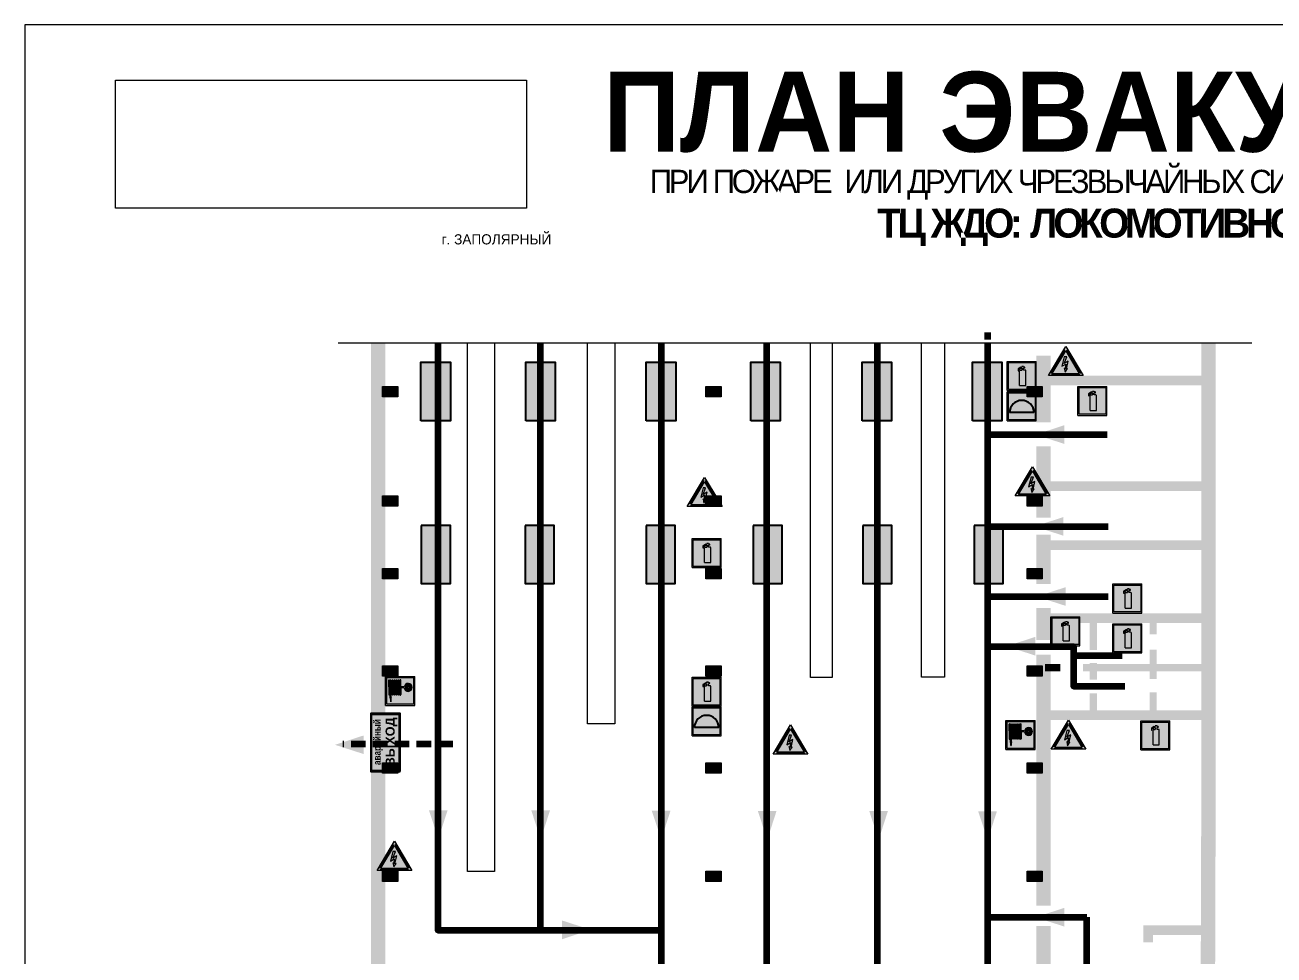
# Model space of a CAD drawing. Header units: millimetres. Extents: x 13114 to 67229, y 22859 to 38520.
# Drawn here: x 27609.6 to 27953.1, y 36484.1 to 36740.1 of the extents above; entities that cross this region are included whole.
import ezdxf

# ---------------------------------------------------------------- set-up
doc = ezdxf.new("R2010")
doc.units = ezdxf.units.MM
doc.linetypes.add('{ Wide Dash }', pattern=[12, 4, -2, 4, -2])
doc.layers.add('План_Штампы', color=7, linetype='Continuous')
doc.styles.add('обычный', font='arial.ttf')
picture_1 = doc.add_image_def('image1.jpg', size_in_pixel=(337, 105))

# ---------------------------------------------------------------- blocks, each defined once
blk = doc.blocks.new('A$C32E8229D')
at = {"true_color": 0xffffff}
blk.add_hatch(color=7, dxfattribs=at).paths.add_polyline_path([(0, 0), (0, -8), (16, -8), (16, 0)])
h = blk.add_hatch(color=126)
h.paths.add_polyline_path([(0.2, -0.2), (15.8, -0.2), (15.8, -7.8), (0.2, -7.8)])
h.paths.add_polyline_path([(13.49, -2.05), (12.08, -2.05), (11.37, -2.63, 0.162397), (11.29, -2.84), (11.29, -3.63), (10.35, -3.63), (10.35, -4.05), (11.68, -4.05), (11.68, -3.48), (12.26, -4.28), (11.29, -5.1), (11.29, -6.78), (11.85, -6.78), (11.85, -5.44), (12.8, -4.64), (12.8, -5.94), (14.46, -5.94), (14.46, -5.39), (13.45, -5.39), (13.45, -3.97), (12.46, -2.59), (13.15, -2.59), (13.69, -3.34), (14.18, -3)], flags=16)
h.paths.add_polyline_path([(10.74, -1.82, 1), (11.8, -1.82, 1)], flags=16)
h.paths.add_polyline_path([(9.39, -3.59), (5.99, -3.59), (6.56, -3.03), (5.91, -3.03), (5.1, -3.83), (5.91, -4.64), (6.56, -4.64), (5.99, -4.09), (9.39, -4.09)], flags=16)
h.paths.add_polyline_path([(4.29, -1.08), (1.72, -1.08), (1.72, -6.6), (4.29, -6.6)], flags=16)
at = {"color": 126}
blk.add_lwpolyline([(16, -8), (0, -8), (0, 0), (16, 0)], close=True, dxfattribs=at)
blk = doc.blocks.new('A$C37112FD5')
at = {"true_color": 0xf5f5ff}
h = blk.add_hatch(color=7, dxfattribs=at)
h.dxf.hatch_style = 1
h.paths.add_polyline_path([(12.8, -7.4), (0, -7.4), (0, -20.2), (12.8, -20.2)])
h.paths.add_polyline_path([(12.29, -7.91), (12.29, -19.69), (0.51, -19.69), (0.51, -7.91)], flags=16)
h.paths.add_polyline_path([(4.98, -9.04, -0.42597), (5.17, -9.22), (5.17, -12.25), (5.17, -15.29, -0.432244), (4.98, -15.47), (4.83, -15.47, -0.42597), (4.64, -15.29), (4.64, -12.25), (4.64, -9.22, -0.432244), (4.83, -9.04)], flags=0)
h.paths.add_polyline_path([(4.28, -9.22), (4.28, -12.25), (4.28, -15.29, -0.432244), (4.09, -15.47), (3.94, -15.47, -0.42597), (3.75, -15.29), (3.75, -12.25), (3.75, -9.22, -0.432244), (3.94, -9.04), (4.09, -9.04, -0.42597)], flags=0)
h.paths.add_polyline_path([(5.72, -9.04), (5.87, -9.04, -0.42597), (6.06, -9.22), (6.06, -12.25), (6.06, -15.29, -0.432244), (5.87, -15.47), (5.72, -15.47, -0.42597), (5.53, -15.29), (5.53, -12.25), (5.53, -9.22, -0.432244)], flags=0)
h.paths.add_polyline_path([(6.42, -8.9), (6.5, -8.9, -0.42597), (6.69, -9.08), (6.69, -12.03), (8.21, -12.03, -15.824349), (8.21, -12.47), (6.69, -12.47), (6.69, -15.42, -0.432244), (6.5, -15.6), (6.42, -15.6)], flags=0)
h.paths.add_polyline_path([(3.39, -9.22), (3.39, -12.25), (3.39, -15.29, -0.432244), (3.2, -15.47), (3.05, -15.47, -0.42597), (2.85, -15.29), (2.85, -12.25), (2.85, -9.22, -0.432244), (3.05, -9.04), (3.2, -9.04, -0.42597)], flags=0)
h.paths.add_polyline_path([(2.5, -9.22), (2.5, -16.71), (1.96, -16.71), (1.96, -9.22, -0.432244), (2.15, -9.04), (2.31, -9.04, -0.42597)], flags=0)
h.paths.add_polyline_path([(1.61, -8.9), (1.61, -15.6), (1.57, -15.6, -0.42597), (1.37, -15.42), (1.37, -12.03), (1.37, -9.09, -0.432244), (1.57, -8.9)], flags=0)
h.paths.add_polyline_path([(9.76, -10.81), (9.76, -12.03), (8.49, -12.03, -0.336371)], flags=0)
h.paths.add_polyline_path([(8.49, -12.47), (9.76, -12.47), (9.76, -13.7, -0.336371)], flags=0)
h.paths.add_polyline_path([(10.11, -10.81, -0.336371), (11.38, -12.03), (10.11, -12.03)], flags=0)
h.paths.add_polyline_path([(10.11, -12.47), (11.38, -12.47, -0.336371), (10.11, -13.7)], flags=0)
h.paths.add_polyline_path([(2.5, -16.84), (2.5, -17.05), (1.97, -17.05), (1.97, -16.84)], flags=0)
h.paths.add_polyline_path([(2.5, -17.24, -0.033778), (2.24, -18.6, -0.033778), (1.97, -17.24)], flags=0)
h = blk.add_hatch(color=242)
h.dxf.hatch_style = 1
h.paths.add_polyline_path([(12.29, -7.91), (0.51, -7.91), (0.51, -19.69), (12.29, -19.69)])
h.paths.add_polyline_path([(6.42, -15.6), (6.42, -8.9), (6.5, -8.9, -0.42597), (6.69, -9.08), (6.69, -12.03), (8.21, -12.03, -15.824349), (8.21, -12.47), (6.69, -12.47), (6.69, -15.42, -0.432244), (6.5, -15.6)], flags=16)
h.paths.add_polyline_path([(5.87, -15.47), (5.72, -15.47, -0.42597), (5.53, -15.29), (5.53, -12.25), (5.53, -9.22, -0.432244), (5.72, -9.04), (5.87, -9.04, -0.42597), (6.06, -9.22), (6.06, -12.25), (6.06, -15.29, -0.432244)], flags=16)
h.paths.add_polyline_path([(4.98, -15.47), (4.83, -15.47, -0.42597), (4.64, -15.29), (4.64, -12.25), (4.64, -9.22, -0.432244), (4.83, -9.04), (4.98, -9.04, -0.42597), (5.17, -9.22), (5.17, -12.25), (5.17, -15.29, -0.432244)], flags=16)
h.paths.add_polyline_path([(4.09, -15.47), (3.94, -15.47, -0.42597), (3.75, -15.29), (3.75, -12.25), (3.75, -9.22, -0.432244), (3.94, -9.04), (4.09, -9.04, -0.42597), (4.28, -9.22), (4.28, -12.25), (4.28, -15.29, -0.432244)], flags=16)
h.paths.add_polyline_path([(3.2, -15.47), (3.05, -15.47, -0.42597), (2.85, -15.29), (2.85, -12.25), (2.85, -9.22, -0.432244), (3.05, -9.04), (3.2, -9.04, -0.42597), (3.39, -9.22), (3.39, -12.25), (3.39, -15.29, -0.432244)], flags=16)
h.paths.add_polyline_path([(2.5, -17.05), (1.97, -17.05), (1.97, -16.84), (2.5, -16.84)], flags=16)
h.paths.add_polyline_path([(2.5, -17.24, -0.033778), (2.24, -18.6, -0.033778), (1.97, -17.24)], flags=16)
h.paths.add_polyline_path([(2.5, -16.71), (1.96, -16.71), (1.96, -9.22, -0.432244), (2.15, -9.04), (2.31, -9.04, -0.42597), (2.5, -9.22)], flags=16)
h.paths.add_polyline_path([(1.61, -15.6), (1.57, -15.6, -0.42597), (1.37, -15.42), (1.37, -12.03), (1.37, -9.09, -0.432244), (1.57, -8.9), (1.61, -8.9)], flags=16)
h.paths.add_polyline_path([(8.49, -12.47), (9.76, -12.47), (9.76, -13.7, -0.336371)], flags=0)
h.paths.add_polyline_path([(10.11, -13.7), (10.11, -12.47), (11.38, -12.47, -0.336371)], flags=0)
h.paths.add_polyline_path([(8.49, -12.03, -0.336371), (9.76, -10.81), (9.76, -12.03)], flags=0)
h.paths.add_polyline_path([(10.11, -12.03), (10.11, -10.81, -0.336371), (11.38, -12.03)], flags=0)
h = blk.add_hatch(color=7, dxfattribs=at)
h.dxf.hatch_style = 1
h.paths.add_polyline_path([(1.61, -8.9), (1.57, -8.9, 0.432244), (1.37, -9.09), (1.37, -12.03), (1.37, -15.42, 0.42597), (1.57, -15.6), (1.61, -15.6)])
h.paths.add_polyline_path([(2.5, -9.22, 0.42597), (2.31, -9.04), (2.15, -9.04, 0.432244), (1.96, -9.22), (1.96, -16.71), (2.5, -16.71)])
h.paths.add_polyline_path([(2.5, -16.84), (1.97, -16.84), (1.97, -17.05), (2.5, -17.05)])
h.paths.add_polyline_path([(2.5, -17.24), (1.97, -17.24, 0.033778), (2.24, -18.6, 0.033778)])
h.paths.add_polyline_path([(3.39, -12.25), (3.39, -9.22, 0.42597), (3.2, -9.04), (3.05, -9.04, 0.432244), (2.85, -9.22), (2.85, -12.25), (2.85, -15.29, 0.42597), (3.05, -15.47), (3.2, -15.47, 0.432244), (3.39, -15.29)])
h.paths.add_polyline_path([(4.28, -12.25), (4.28, -9.22, 0.42597), (4.09, -9.04), (3.94, -9.04, 0.432244), (3.75, -9.22), (3.75, -12.25), (3.75, -15.29, 0.42597), (3.94, -15.47), (4.09, -15.47, 0.432244), (4.28, -15.29)])
h.paths.add_polyline_path([(5.17, -12.25), (5.17, -9.22, 0.42597), (4.98, -9.04), (4.83, -9.04, 0.432244), (4.64, -9.22), (4.64, -12.25), (4.64, -15.29, 0.42597), (4.83, -15.47), (4.98, -15.47, 0.432244), (5.17, -15.29)])
h.paths.add_polyline_path([(6.06, -12.25), (6.06, -9.22, 0.42597), (5.87, -9.04), (5.72, -9.04, 0.432244), (5.53, -9.22), (5.53, -12.25), (5.53, -15.29, 0.42597), (5.72, -15.47), (5.87, -15.47, 0.432244), (6.06, -15.29)])
h.paths.add_polyline_path([(6.69, -12.47), (8.21, -12.47, 15.824349), (8.21, -12.03), (6.69, -12.03), (6.69, -9.08, 0.42597), (6.5, -8.9), (6.42, -8.9), (6.42, -15.6), (6.5, -15.6, 0.432244), (6.69, -15.42)])
h.paths.add_polyline_path([(8.49, -12.47), (9.76, -12.47), (9.76, -13.7, -0.336371)], flags=16)
h.paths.add_polyline_path([(8.49, -12.03, -0.336371), (9.76, -10.81), (9.76, -12.03)], flags=16)
h.paths.add_polyline_path([(10.11, -12.47), (11.38, -12.47, -0.336371), (10.11, -13.7)], flags=16)
h.paths.add_polyline_path([(10.11, -12.03), (10.11, -10.81, -0.336371), (11.38, -12.03)], flags=16)
h = blk.add_hatch(color=242)
h.dxf.hatch_style = 1
h.paths.add_polyline_path([(9.76, -10.81, 0.336371), (8.49, -12.03), (9.76, -12.03)])
h.paths.add_polyline_path([(10.11, -10.81), (10.11, -12.03), (11.38, -12.03, 0.336371)])
h.paths.add_polyline_path([(11.38, -12.47), (10.11, -12.47), (10.11, -13.7, 0.336371)])
h.paths.add_polyline_path([(9.76, -12.47), (8.49, -12.47, 0.336371), (9.76, -13.7)])
at = {"color": 242, "lineweight": 5}
for p, q in [((0, -20.2), (0, -7.4)), ((0, -7.4), (12.8, -7.4)), ((1.37, -12.03), (1.37, -9.08)), ((1.57, -8.9), (1.61, -8.9)), ((1.61, -8.9), (1.61, -15.6)), ((1.96, -16.71), (1.96, -9.22)), ((2.15, -9.04), (2.31, -9.04)), ((2.5, -16.71), (2.5, -9.22)), ((2.85, -12.25), (2.85, -9.22)), ((3.05, -9.04), (3.2, -9.04)), ((3.39, -12.25), (3.39, -9.22)), ((3.75, -12.25), (3.75, -9.22)), ((3.94, -9.04), (4.09, -9.04)), ((4.28, -12.25), (4.28, -9.22)), ((4.64, -12.25), (4.64, -9.22)), ((4.83, -9.04), (4.98, -9.04)), ((5.17, -12.25), (5.17, -9.22)), ((5.53, -12.25), (5.53, -9.22)), ((5.72, -9.04), (5.87, -9.04)), ((6.06, -12.25), (6.06, -9.22)), ((6.42, -8.9), (6.42, -15.6)), ((6.5, -8.9), (6.42, -8.9)), ((6.69, -12.03), (6.69, -9.08)), ((9.76, -10.81), (9.76, -12.03)), ((10.11, -10.81), (10.11, -12.03)), ((12.8, -20.2), (12.8, -7.4)), ((1.37, -12.03), (1.37, -15.42)), ((1.57, -15.6), (1.61, -15.6)), ((2.85, -12.25), (2.85, -15.29)), ((3.05, -15.47), (3.2, -15.47)), ((3.39, -12.25), (3.39, -15.29)), ((3.75, -12.25), (3.75, -15.29)), ((3.94, -15.47), (4.09, -15.47)), ((4.28, -12.25), (4.28, -15.29)), ((4.64, -12.25), (4.64, -15.29)), ((4.83, -15.47), (4.98, -15.47)), ((5.17, -12.25), (5.17, -15.29)), ((5.53, -12.25), (5.53, -15.29)), ((5.72, -15.47), (5.87, -15.47)), ((6.06, -12.25), (6.06, -15.29)), ((6.42, -15.6), (6.5, -15.6)), ((8.21, -12.03), (6.69, -12.03)), ((8.21, -12.47), (6.69, -12.47)), ((6.69, -12.47), (6.69, -15.42)), ((9.76, -12.03), (8.49, -12.03)), ((9.76, -12.47), (8.49, -12.47)), ((9.76, -12.47), (9.76, -13.7)), ((11.38, -12.03), (10.11, -12.03)), ((11.38, -12.47), (10.11, -12.47)), ((10.11, -12.47), (10.11, -13.7)), ((0, -20.2), (12.8, -20.2)), ((1.96, -16.71), (2.5, -16.71)), ((1.97, -16.84), (2.5, -16.84)), ((1.97, -17.05), (1.97, -16.84)), ((2.5, -17.05), (1.97, -17.05)), ((1.97, -17.24), (2.5, -17.24)), ((2.5, -16.84), (2.5, -17.05))]:
    blk.add_line(p, q, dxfattribs=at)
blk.add_lwpolyline([(0.51, -7.91), (12.29, -7.91), (12.29, -19.69), (0.51, -19.69)], close=True, dxfattribs=at)
for centre, radius, start, end in [((1.56, -9.09), 0.182, 87.1027, 180.6071), ((2.15, -9.22), 0.182, 87.1027, 180.6071), ((2.32, -9.22), 0.182, 359.3929, 92.8973), ((3.04, -9.22), 0.182, 87.1027, 180.6071), ((3.21, -9.22), 0.182, 359.3929, 92.8973), ((3.93, -9.22), 0.182, 87.1027, 180.6071), ((4.1, -9.22), 0.182, 359.3929, 92.8973), ((4.82, -9.22), 0.182, 87.1027, 180.6071), ((4.99, -9.22), 0.182, 359.3929, 92.8973), ((5.71, -9.22), 0.182, 87.1027, 180.6071), ((5.88, -9.22), 0.182, 359.3929, 92.8973), ((6.51, -9.09), 0.182, 359.3929, 92.8973), ((9.93, -12.25), 1.74, 187.2319, 172.7681), ((9.93, -12.25), 1.46, 96.9927, 171.3585), ((9.93, -12.25), 1.46, 8.6415, 83.0073), ((1.56, -15.42), 0.182, 179.3929, 272.8973), ((3.04, -15.29), 0.182, 179.3929, 272.8973), ((3.21, -15.29), 0.182, 267.1027, 0.6071), ((3.93, -15.29), 0.182, 179.3929, 272.8973), ((4.1, -15.29), 0.182, 267.1027, 0.6071), ((4.82, -15.29), 0.182, 179.3929, 272.8973), ((4.99, -15.29), 0.182, 267.1027, 0.6071), ((5.71, -15.29), 0.182, 179.3929, 272.8973), ((5.88, -15.29), 0.182, 267.1027, 0.6071), ((6.51, -15.42), 0.182, 267.1027, 0.6071), ((9.93, -12.25), 1.46, 188.6415, 263.0073), ((9.93, -12.25), 1.46, 276.9927, 351.3585), ((12.17, -15.98), 10.27, 187.041, 194.7793), ((-7.7, -15.98), 10.27, 345.2207, 352.959)]:
    blk.add_arc(centre, radius, start, end, dxfattribs=at)
blk = doc.blocks.new('A$C3E6D3DDE')
at = {"lineweight": 5}
h = blk.add_hatch(color=40, dxfattribs=at)
h.paths.add_polyline_path([(24.1, 1.45), (16.46, -11.35), (31.74, -11.35)])
h.paths.add_polyline_path([(24.09, -0.46), (30.03, -10.41), (18.14, -10.41)], flags=16)
h.paths.add_polyline_path([(24.54, -3.08), (23.41, -6.02), (25.13, -5.01), (24.33, -8.5), (24.82, -8.27), (23.79, -9.86), (23.4, -8.04), (23.8, -8.43), (24.04, -6.29), (22.39, -7.25), (23.44, -3.08)], flags=0)
h = blk.add_hatch(color=256, dxfattribs=at)
h.paths.add_polyline_path([(24.37, 0.03, 0.567511), (23.82, 0.03), (17.59, -10.4, 0.582454), (17.86, -10.88), (30.32, -10.88, 0.582149), (30.6, -10.4)])
h.paths.add_polyline_path([(24.09, -0.46), (18.14, -10.41), (30.03, -10.41)], flags=16)
h.paths.add_polyline_path([(24.54, -3.08), (23.41, -6.02), (25.13, -5.01), (24.33, -8.5), (24.82, -8.27), (23.79, -9.86), (23.4, -8.04), (23.8, -8.43), (24.04, -6.29), (22.39, -7.25), (23.44, -3.08)], flags=0)
h = blk.add_hatch(color=40, dxfattribs=at)
h.paths.add_polyline_path([(24.09, -0.46), (18.14, -10.41), (30.03, -10.41)])
h.paths.add_polyline_path([(24.82, -8.27), (23.79, -9.86), (23.4, -8.04), (23.8, -8.43), (24.04, -6.29), (22.39, -7.25), (23.44, -3.08), (24.54, -3.08), (23.41, -6.02), (25.13, -5.01), (24.33, -8.5)], flags=16)
at = {"color": 40, "lineweight": 5}
for p, q in [((16.46, -11.35), (24.1, 1.45)), ((24.1, 1.45), (31.74, -11.35))]:
    blk.add_line(p, q, dxfattribs=at)
at = {"lineweight": 5}
for p, q in [((17.59, -10.4), (23.82, 0.03)), ((24.37, 0.03), (30.6, -10.4)), ((18.14, -10.41), (24.09, -0.46)), ((23.44, -3.08), (22.39, -7.25)), ((23.41, -6.02), (24.54, -3.08)), ((25.13, -5.01), (23.41, -6.02)), ((24.54, -3.08), (23.44, -3.08)), ((24.09, -0.46), (30.03, -10.41)), ((24.33, -8.5), (25.13, -5.01)), ((17.86, -10.88), (30.32, -10.88)), ((18.14, -10.41), (30.03, -10.41)), ((22.39, -7.25), (24.04, -6.29)), ((23.8, -8.43), (23.4, -8.04)), ((23.4, -8.04), (23.79, -9.86)), ((23.79, -9.86), (24.82, -8.27)), ((24.04, -6.29), (23.8, -8.43)), ((24.82, -8.27), (24.33, -8.5))]:
    blk.add_line(p, q, dxfattribs=at)
at = {"color": 50, "lineweight": 5}
blk.add_line((31.74, -11.35), (16.46, -11.35), dxfattribs=at)
blk = doc.blocks.new('A$C3AD82952')
at = {"true_color": 0xf5f5ff}
h = blk.add_hatch(color=7, dxfattribs=at)
h.dxf.hatch_style = 1
h.paths.add_polyline_path([(8.21, 8.73, 0.414214), (7.89, 9.05), (7.22, 9.05), (7.22, 9.92), (7.59, 9.92, 1), (7.57, 10.36), (7.22, 10.36), (7.22, 10.6), (6.43, 10.6), (6.43, 10.36), (6.01, 10.36), (4.74, 9.59), (4.74, 8.69), (4.98, 8.73), (4.98, 9.26), (6.12, 9.91), (6.43, 9.91), (6.43, 9.05), (5.76, 9.05, 0.414214), (5.44, 8.73), (5.44, 2.2), (8.21, 2.2)], flags=0)
h.paths.add_polyline_path([(12.8, 12.8), (0, 12.8), (0, 0), (12.8, 0)])
h.paths.add_polyline_path([(0.51, 12.29), (12.29, 12.29), (12.29, 0.51), (0.51, 0.51)], flags=16)
h.paths.add_polyline_path([(4.74, 9.59), (6.01, 10.36), (6.43, 10.36), (6.43, 10.6), (7.22, 10.6), (7.22, 10.36), (7.59, 10.36, -0.94586), (7.59, 9.92), (7.22, 9.92), (7.22, 9.05), (7.89, 9.05, -0.414214), (8.21, 8.73), (8.21, 2.2), (5.44, 2.2), (5.44, 8.73, -0.414214), (5.76, 9.05), (6.43, 9.05), (6.43, 9.91), (6.12, 9.91), (4.98, 9.26), (4.98, 8.73), (4.74, 8.69)], flags=0)
h = blk.add_hatch(color=242)
h.dxf.hatch_style = 1
h.paths.add_polyline_path([(12.29, 12.29), (0.51, 12.29), (0.51, 0.51), (12.29, 0.51)])
h.paths.add_polyline_path([(4.74, 8.69), (4.74, 9.59), (6.01, 10.36), (6.43, 10.36), (6.43, 10.6), (7.22, 10.6), (7.22, 10.36), (7.59, 10.36, -0.94586), (7.59, 9.92), (7.22, 9.92), (7.22, 9.05), (7.89, 9.05, -0.414214), (8.21, 8.73), (8.21, 2.2), (5.44, 2.2), (5.44, 8.73, -0.414214), (5.76, 9.05), (6.43, 9.05), (6.43, 9.91), (6.12, 9.91), (4.98, 9.26), (4.98, 8.73)], flags=16)
h = blk.add_hatch(color=7, dxfattribs=at)
h.dxf.hatch_style = 1
h.paths.add_polyline_path([(8.21, 8.73, 0.414214), (7.89, 9.05), (7.22, 9.05), (7.22, 9.92), (7.59, 9.92, 1), (7.57, 10.36), (7.22, 10.36), (7.22, 10.6), (6.43, 10.6), (6.43, 10.36), (6.01, 10.36), (4.74, 9.59), (4.74, 8.69), (4.98, 8.73), (4.98, 9.26), (6.12, 9.91), (6.43, 9.91), (6.43, 9.05), (5.76, 9.05, 0.414214), (5.44, 8.73), (5.44, 2.2), (8.21, 2.2)])
at = {"color": 242, "lineweight": 5}
for p, q in [((0, 0), (0, 12.8)), ((0, 12.8), (12.8, 12.8)), ((12.8, 0), (12.8, 12.8)), ((6.01, 10.36), (4.74, 9.59)), ((4.74, 9.59), (4.74, 8.69)), ((4.74, 8.69), (4.98, 8.73)), ((4.98, 9.26), (6.12, 9.91)), ((4.98, 8.73), (4.98, 9.26)), ((5.44, 2.2), (5.44, 8.73)), ((5.76, 9.05), (6.43, 9.05)), ((6.01, 10.36), (6.43, 10.36)), ((6.12, 9.91), (6.43, 9.91)), ((7.22, 10.6), (6.43, 10.6)), ((6.43, 10.6), (6.43, 10.36)), ((6.43, 9.91), (6.43, 9.05)), ((7.22, 10.36), (7.22, 10.6)), ((7.59, 10.36), (7.22, 10.36)), ((7.22, 9.05), (7.22, 9.92)), ((7.59, 9.92), (7.22, 9.92)), ((7.89, 9.05), (7.22, 9.05)), ((8.21, 2.2), (8.21, 8.73)), ((0, 0), (12.8, 0)), ((5.44, 2.2), (8.21, 2.2))]:
    blk.add_line(p, q, dxfattribs=at)
blk.add_lwpolyline([(0.51, 12.29), (12.29, 12.29), (12.29, 0.51), (0.51, 0.51)], close=True, dxfattribs=at)
for centre, radius, start, end in [((5.76, 8.73), 0.32, 90, 180), ((7.58, 10.14), 0.223, 273.1875, 86.8125), ((7.89, 8.73), 0.32, 0, 90)]:
    blk.add_arc(centre, radius, start, end, dxfattribs=at)
blk = doc.blocks.new('A$C1E1F2D43')
at = {"true_color": 0xffffff}
blk.add_hatch(color=7, dxfattribs=at).paths.add_polyline_path([(8, 0), (0, 0), (0, -8), (8, -8)])
h = blk.add_hatch(color=242)
h.paths.add_polyline_path([(0.32, -0.32), (0.32, -7.68), (7.68, -7.68), (7.68, -0.32)])
h.paths.add_polyline_path([(7.35, -5.71), (0.65, -5.71, -1)], flags=16)
at = {"color": 242, "lineweight": 5}
for p, q in [((0, 0), (8, 0)), ((0, -8), (0, 0)), ((0, 0), (8, 0)), ((8, -8), (8, 0)), ((0, -8), (8, -8))]:
    blk.add_line(p, q, dxfattribs=at)
at = {"color": 242}
blk.add_line((7.35, -5.71), (0.65, -5.71), dxfattribs=at)
at = {"color": 242, "lineweight": 5}
blk.add_lwpolyline([(0.32, -0.32), (7.68, -0.32), (7.68, -7.68), (0.32, -7.68)], close=True, dxfattribs=at)
at = {"color": 242}
blk.add_arc((4, -5.71), 3.35, 0, 180, dxfattribs=at)
blk = doc.blocks.new('A$C41C009D9')
at = {"true_color": 0xffffff}
blk.add_hatch(color=7, dxfattribs=at).paths.add_polyline_path([(0, 8), (-16, 8), (-16, 0), (0, 0)])
h = blk.add_hatch(color=126)
h.dxf.hatch_style = 1
h.paths.add_polyline_path([(-15.8, 7.8), (-15.8, 0.2), (-0.2, 0.2), (-0.2, 7.8)])
at = {"color": 126}
for points in [[(-16, 0), (0, 0), (0, 8), (-16, 8)], [(-16, 0), (0, 0), (0, 8), (-16, 8)], [(-15.8, 7.8), (-0.2, 7.8), (-0.2, 0.2), (-15.8, 0.2)]]:
    blk.add_lwpolyline(points, close=True, dxfattribs=at)
at = {"color": 7, "true_color": 0xffffff, "insert": (-15.8, 7.3), "char_height": 2.5, "width": 15.5999, "attachment_point": 1, "style": 'обычный'}
blk.add_mtext('\\pi1.6133;{\\fArial|b1|i0|c204|p34;\\H0.8x;\\W0.8;аварийный\\H1.25x;\\W1;\\P\\pi1.2327;ВЫХОД}', dxfattribs=at)

msp = doc.modelspace()

# ---------------------------------------------------------------- hatches: boundary and pattern name
at = {"lineweight": 0}
h = msp.add_hatch(color=256, dxfattribs=at)
h.dxf.hatch_style = 1
h.paths.add_polyline_path([(27712.11, 36640.59), (27707.94, 36640.59), (27707.94, 36637.76), (27712.11, 36637.76)])
h = msp.add_hatch(color=256, dxfattribs=at)
h.dxf.hatch_style = 1
h.paths.add_polyline_path([(27801.04, 36640.59), (27796.87, 36640.59), (27796.87, 36637.76), (27801.04, 36637.76)])
h = msp.add_hatch(color=256, dxfattribs=at)
h.dxf.hatch_style = 1
h.paths.add_polyline_path([(27889.37, 36640.59), (27885.2, 36640.59), (27885.2, 36637.76), (27889.37, 36637.76)])
h = msp.add_hatch(color=256, dxfattribs=at)
h.dxf.hatch_style = 1
h.paths.add_polyline_path([(27712.11, 36610.49), (27707.94, 36610.49), (27707.94, 36607.66), (27712.11, 36607.66)])
h = msp.add_hatch(color=256, dxfattribs=at)
h.dxf.hatch_style = 1
h.paths.add_polyline_path([(27801.04, 36610.49), (27796.87, 36610.49), (27796.87, 36607.66), (27801.04, 36607.66)])
h = msp.add_hatch(color=256, dxfattribs=at)
h.dxf.hatch_style = 1
h.paths.add_polyline_path([(27889.37, 36610.49), (27885.2, 36610.49), (27885.2, 36607.66), (27889.37, 36607.66)])
h = msp.add_hatch(color=256, dxfattribs=at)
h.dxf.hatch_style = 1
h.paths.add_polyline_path([(27712.11, 36590.46), (27707.94, 36590.46), (27707.94, 36587.63), (27712.11, 36587.63)])
h = msp.add_hatch(color=256, dxfattribs=at)
h.dxf.hatch_style = 1
h.paths.add_polyline_path([(27801.04, 36590.46), (27796.87, 36590.46), (27796.87, 36587.63), (27801.04, 36587.63)])
h = msp.add_hatch(color=256, dxfattribs=at)
h.dxf.hatch_style = 1
h.paths.add_polyline_path([(27889.37, 36590.46), (27885.2, 36590.46), (27885.2, 36587.63), (27889.37, 36587.63)])
h = msp.add_hatch(color=256, dxfattribs=at)
h.dxf.hatch_style = 1
h.paths.add_polyline_path([(27712.11, 36563.72), (27707.94, 36563.72), (27707.94, 36560.89), (27712.11, 36560.89)])
h = msp.add_hatch(color=256, dxfattribs=at)
h.dxf.hatch_style = 1
h.paths.add_polyline_path([(27801.04, 36563.72), (27796.87, 36563.72), (27796.87, 36560.89), (27801.04, 36560.89)])
h = msp.add_hatch(color=256, dxfattribs=at)
h.dxf.hatch_style = 1
h.paths.add_polyline_path([(27889.37, 36563.72), (27885.2, 36563.72), (27885.2, 36560.89), (27889.37, 36560.89)])
h = msp.add_hatch(color=256, dxfattribs=at)
h.dxf.hatch_style = 1
h.paths.add_polyline_path([(27712.11, 36536.98), (27707.94, 36536.98), (27707.94, 36534.15), (27712.11, 36534.15)])
h = msp.add_hatch(color=256, dxfattribs=at)
h.dxf.hatch_style = 1
h.paths.add_polyline_path([(27801.04, 36536.98), (27796.87, 36536.98), (27796.87, 36534.15), (27801.04, 36534.15)])
h = msp.add_hatch(color=256, dxfattribs=at)
h.dxf.hatch_style = 1
h.paths.add_polyline_path([(27889.37, 36536.98), (27885.2, 36536.98), (27885.2, 36534.15), (27889.37, 36534.15)])
h = msp.add_hatch(color=256, dxfattribs=at)
h.dxf.hatch_style = 1
h.paths.add_polyline_path([(27712.11, 36507.22), (27707.94, 36507.22), (27707.94, 36504.39), (27712.11, 36504.39)])
h = msp.add_hatch(color=256, dxfattribs=at)
h.dxf.hatch_style = 1
h.paths.add_polyline_path([(27801.04, 36507.22), (27796.87, 36507.22), (27796.87, 36504.39), (27801.04, 36504.39)])
h = msp.add_hatch(color=256, dxfattribs=at)
h.dxf.hatch_style = 1
h.paths.add_polyline_path([(27889.37, 36507.22), (27885.2, 36507.22), (27885.2, 36504.39), (27889.37, 36504.39)])

# ---------------------------------------------------------------- linework, layer by layer
at = {"color": 5, "lineweight": 0}
msp.add_lwpolyline([(27609.6, 36345.08), (28209.6, 36345.08), (28209.6, 36740.08), (27609.6, 36740.08)], close=True, dxfattribs=at)
at = {"color": 126, "lineweight": 100, "true_color": 0x008754}
for points in [[(27874.32, 36655.4), (27874.32, 36653.54)], [(27723.19, 36652.6), (27723.19, 36490.98), (27784.63, 36490.98)], [(27751.32, 36652.6), (27751.32, 36490.98)], [(27874.32, 36494.52), (27874.32, 36457.91), (27784.63, 36457.91), (27784.63, 36652.6)], [(27813.57, 36652.6), (27813.57, 36476.16)], [(27844, 36652.6), (27844, 36457.91)], [(27874.32, 36652.6), (27874.32, 36627.35), (27907.19, 36627.35)], [(27874.32, 36627.35), (27874.32, 36602.01), (27907.55, 36602.01)], [(27874.32, 36602.01), (27874.32, 36582.77), (27907.55, 36582.77)], [(27874.32, 36582.77), (27874.32, 36569.06), (27898.01, 36569.06), (27898.01, 36558.09), (27912.11, 36558.09)], [(27874.32, 36569.06), (27874.32, 36494.52), (27901.66, 36494.52)], [(27898.01, 36566.59), (27911.32, 36566.59)], [(27901.66, 36464.63), (27901.66, 36494.52)]]:
    msp.add_lwpolyline(points, dxfattribs=at)
at = {"lineweight": 0}
for points in [[(27695.7, 36652.6), (27946.98, 36652.6)], [(27738.73, 36652.6), (27738.73, 36507.08), (27731.26, 36507.08), (27731.26, 36652.6)], [(27771.81, 36652.6), (27771.81, 36547.77), (27764.34, 36547.77), (27764.34, 36652.6)], [(27831.58, 36652.6), (27831.58, 36560.5), (27825.63, 36560.5), (27825.63, 36652.6)], [(27862.5, 36652.6), (27862.5, 36560.59), (27856.21, 36560.59), (27856.21, 36652.6)]]:
    msp.add_lwpolyline(points, dxfattribs=at)
at = {"lineweight": 100}
for points, const_width in [([(27706.72, 36546.52), (27706.72, 36652.6)], 3.96), ([(27935.07, 36652.6), (27935.07, 36517.2)], 3.96), ([(27889.72, 36630.69), (27889.72, 36649.07)], 3.96), ([(27889.72, 36642.23), (27934.7, 36642.23)], 2.64), ([(27889.72, 36604.51), (27889.72, 36624.12)], 3.96), ([(27889.72, 36613.14), (27933.74, 36613.14)], 2.64), ([(27889.72, 36586.18), (27889.72, 36599.83)], 3.96), ([(27933.89, 36596.89), (27889.27, 36596.89)], 2.64), ([(27889.72, 36570.78), (27889.72, 36579.62)], 3.96), ([(27934.95, 36576.84), (27891.39, 36576.84)], 2.64), ([(27903.46, 36568.09), (27903.46, 36576.84)], 2), ([(27919.88, 36576.84), (27919.88, 36572.38)], 2), ([(27919.88, 36568.17), (27919.88, 36560.04)], 2), ([(27889.72, 36497.7), (27889.72, 36566.82)], 3.96), ([(27903.46, 36559.9), (27903.46, 36564.52)], 2), ([(27894.39, 36563.17), (27890.18, 36563.17)], 2), ([(27934.2, 36563.17), (27900.61, 36563.17)], 2), ([(27903.46, 36550.1), (27903.46, 36556.14)], 2), ([(27919.88, 36550.1), (27919.88, 36556.4)], 2), ([(27934.8, 36550.1), (27890.03, 36550.1)], 2.64), ([(27706.72, 36399.44), (27706.72, 36539.48)], 3.96), ([(27935.07, 36517.2), (27934.94, 36476.21)], 3.96), ([(27889.72, 36445.74), (27889.72, 36492.1)], 3.96), ([(27933.87, 36490.94), (27918.54, 36490.94), (27918.54, 36487.58)], 2.64)]:
    msp.add_lwpolyline(points, dxfattribs=dict(at, const_width=const_width))
at = {"lineweight": 0}
for points in [[(27712.11, 36640.59), (27712.11, 36637.76), (27707.94, 36637.76), (27707.94, 36640.59)], [(27801.04, 36640.59), (27801.04, 36637.76), (27796.87, 36637.76), (27796.87, 36640.59)], [(27889.37, 36640.59), (27889.37, 36637.76), (27885.2, 36637.76), (27885.2, 36640.59)], [(27712.11, 36610.49), (27712.11, 36607.66), (27707.94, 36607.66), (27707.94, 36610.49)], [(27801.04, 36610.49), (27801.04, 36607.66), (27796.87, 36607.66), (27796.87, 36610.49)], [(27889.37, 36610.49), (27889.37, 36607.66), (27885.2, 36607.66), (27885.2, 36610.49)], [(27712.11, 36590.46), (27712.11, 36587.63), (27707.94, 36587.63), (27707.94, 36590.46)], [(27801.04, 36590.46), (27801.04, 36587.63), (27796.87, 36587.63), (27796.87, 36590.46)], [(27889.37, 36590.46), (27889.37, 36587.63), (27885.2, 36587.63), (27885.2, 36590.46)], [(27712.11, 36563.72), (27712.11, 36560.89), (27707.94, 36560.89), (27707.94, 36563.72)], [(27801.04, 36563.72), (27801.04, 36560.89), (27796.87, 36560.89), (27796.87, 36563.72)], [(27889.37, 36563.72), (27889.37, 36560.89), (27885.2, 36560.89), (27885.2, 36563.72)], [(27712.11, 36536.98), (27712.11, 36534.15), (27707.94, 36534.15), (27707.94, 36536.98)], [(27801.04, 36536.98), (27801.04, 36534.15), (27796.87, 36534.15), (27796.87, 36536.98)], [(27889.37, 36536.98), (27889.37, 36534.15), (27885.2, 36534.15), (27885.2, 36536.98)], [(27712.11, 36507.22), (27712.11, 36504.39), (27707.94, 36504.39), (27707.94, 36507.22)], [(27801.04, 36507.22), (27801.04, 36504.39), (27796.87, 36504.39), (27796.87, 36507.22)], [(27889.37, 36507.22), (27889.37, 36504.39), (27885.2, 36504.39), (27885.2, 36507.22)]]:
    msp.add_lwpolyline(points, close=True, dxfattribs=at)
at = {"color": 126, "linetype": '{ Wide Dash }', "lineweight": 100, "true_color": 0x008754}
msp.add_lwpolyline([(27727.29, 36542.1), (27697.03, 36542.1)], dxfattribs=at)
at = {"layer": 'План_Штампы', "color": 126, "true_color": 0x008754}
for points in [[(27895.43, 36629.92), (27895.42, 36624.79), (27887.54, 36627.33)], [(27895.19, 36604.65), (27895.18, 36599.52), (27887.3, 36602.06)], [(27895.8, 36585.35), (27895.78, 36580.22), (27887.9, 36582.76)], [(27887.45, 36571.67), (27887.44, 36566.54), (27879.56, 36569.08)], [(27702.77, 36544.55), (27702.76, 36539.42), (27694.88, 36541.96)], [(27720.69, 36523.98), (27725.83, 36523.96), (27723.28, 36516.08)], [(27748.85, 36523.9), (27753.99, 36523.89), (27751.44, 36516.01)], [(27781.99, 36523.82), (27787.13, 36523.8), (27784.58, 36515.93)], [(27811.16, 36523.74), (27816.29, 36523.73), (27813.75, 36515.85)], [(27841.8, 36523.74), (27846.93, 36523.73), (27844.39, 36515.85)], [(27871.77, 36523.66), (27876.9, 36523.65), (27874.36, 36515.77)], [(27895.43, 36497.09), (27895.42, 36491.95), (27887.54, 36494.5)], [(27757.33, 36488.47), (27757.34, 36493.61), (27765.22, 36491.06)]]:
    msp.add_solid(points, dxfattribs=at)

# ---------------------------------------------------------------- block references
for name, p, xscale, yscale, zscale in [('A$C3E6D3DDE', (27880.8, 36650.67), 0.625, 0.625, 0.625), ('A$C3AD82952', (27879.75, 36639.46), 0.625, 0.625, 0.625), ('A$C3AD82952', (27899.17, 36632.61), 0.625, 0.625, 0.625), ('A$C3E6D3DDE', (27871.64, 36617.54), 0.625, 0.625, 0.625), ('A$C3E6D3DDE', (27781.47, 36614.65), 0.625, 0.625, 0.625), ('A$C3AD82952', (27793.08, 36590.72), 0.625, 0.625, 0.625), ('A$C3AD82952', (27908.77, 36578.24), 0.625, 0.625, 0.625), ('A$C3AD82952', (27891.75, 36569.23), 0.625, 0.625, 0.625), ('A$C3AD82952', (27908.77, 36567.27), 0.625, 0.625, 0.625), ('A$C37112FD5', (27708.78, 36565.42), 0.6249984004534781, 0.6249984004534781, 0.6249984004534781), ('A$C3AD82952', (27793.06, 36552.56), 0.625, 0.625, 0.625), ('A$C37112FD5', (27879.39, 36553.29), 0.6249984004534781, 0.6249984004534781, 0.6249984004534781), ('A$C3E6D3DDE', (27881.5, 36547.87), 0.625, 0.625, 0.625), ('A$C3AD82952', (27916.45, 36540.55), 0.625, 0.625, 0.625), ('A$C3E6D3DDE', (27805.1, 36546.53), 0.625, 0.625, 0.625), ('A$C3E6D3DDE', (27696.13, 36514.51), 0.625, 0.625, 0.625)]:
    msp.add_blockref(name, p, dxfattribs=dict(xscale=xscale, yscale=yscale, zscale=zscale))
at = {"color": 1}
for p in [(27879.75, 36639.11), (27793.06, 36552.43)]:
    msp.add_blockref('A$C1E1F2D43', p, dxfattribs=at)
at = {"rotation": 89.99999999999999}
msp.add_blockref('A$C41C009D9', (27712.74, 36550.6), dxfattribs=at)
at = {"layer": 'План_Штампы', "color": 126, "true_color": 0x008754, "xscale": 1.012510887696, "yscale": 1.012510887696, "zscale": 1.012510887696, "rotation": 269.9978653237145}
for p in [(27726.61, 36647.32), (27755.44, 36647.32), (27788.58, 36647.32), (27817.34, 36647.31), (27847.96, 36647.31), (27878.29, 36647.31)]:
    msp.add_blockref('A$C32E8229D', p, dxfattribs=at)
at = {"layer": 'План_Штампы', "color": 126, "true_color": 0x008754, "xscale": -1, "rotation": 270}
for p in [(27726.59, 36586.32), (27755.18, 36586.32), (27788.45, 36586.32), (27817.83, 36586.32), (27848.02, 36586.32), (27878.67, 36586.32)]:
    msp.add_blockref('A$C32E8229D', p, dxfattribs=at)

# ---------------------------------------------------------------- texts
at = {"lineweight": 0, "style": 'обычный'}
for s, insert, char_height, width, attachment_point in [('{\\fProxima Nova Rg|b1|i0|c204|p2;ПЛАН ЭВАКУАЦИИ}', (27768.62, 36727.19), 22, 493.8901, 1), ('\\pi-8.4,l8.4,t8.4;{\\fProxima Nova Rg|b0|i0|c204|p2;г. ЗАПОЛЯРНЫЙ\\H1.6404x; }', (27739.27, 36681.06), 2.8, 126.6484, 5)]:
    msp.add_mtext(s, dxfattribs=dict(at, insert=insert, char_height=char_height, width=width, attachment_point=attachment_point))
at = {"color": 0, "lineweight": 0, "insert": (27918.89, 36700.39), "char_height": 8, "width": 449.2158, "attachment_point": 5, "style": 'обычный'}
msp.add_mtext('{\\fArial Black|b1|i0|c204|p34;\\H2x;\\T0.85;  \\fArial Narrow|b0|i0|c204|p34;\\H0.8x;\\W0.9;\\P\\fProxima Nova Rg|b0|i0|c204|p2;\\H0.5x;\\W1;\\C256;ПРИ ПОЖАРЕ  ИЛИ ДРУГИХ ЧРЕЗВЫЧАЙНЫХ СИТУАЦИЯХ  ИЗ ПОМЕЩЕНИЙ \\fProxima Nova Rg|b1|i0|c204|p2;\\H1.25x;\\PТЦ ЖДО: ЛОКОМОТИВНОЕ ДЕПО}', dxfattribs=at)

# ---------------------------------------------------------------- pictures from other files: only their frames are drawn
at = {"color": 7, "lineweight": 0, "true_color": 0xf5f5ff}
image = msp.add_image(picture_1, insert=(27634.45, 36689.63), size_in_units=(113.11, 35.24), dxfattribs=at)
image.dxf.flags = 7

doc.saveas('drawing.dxf')
